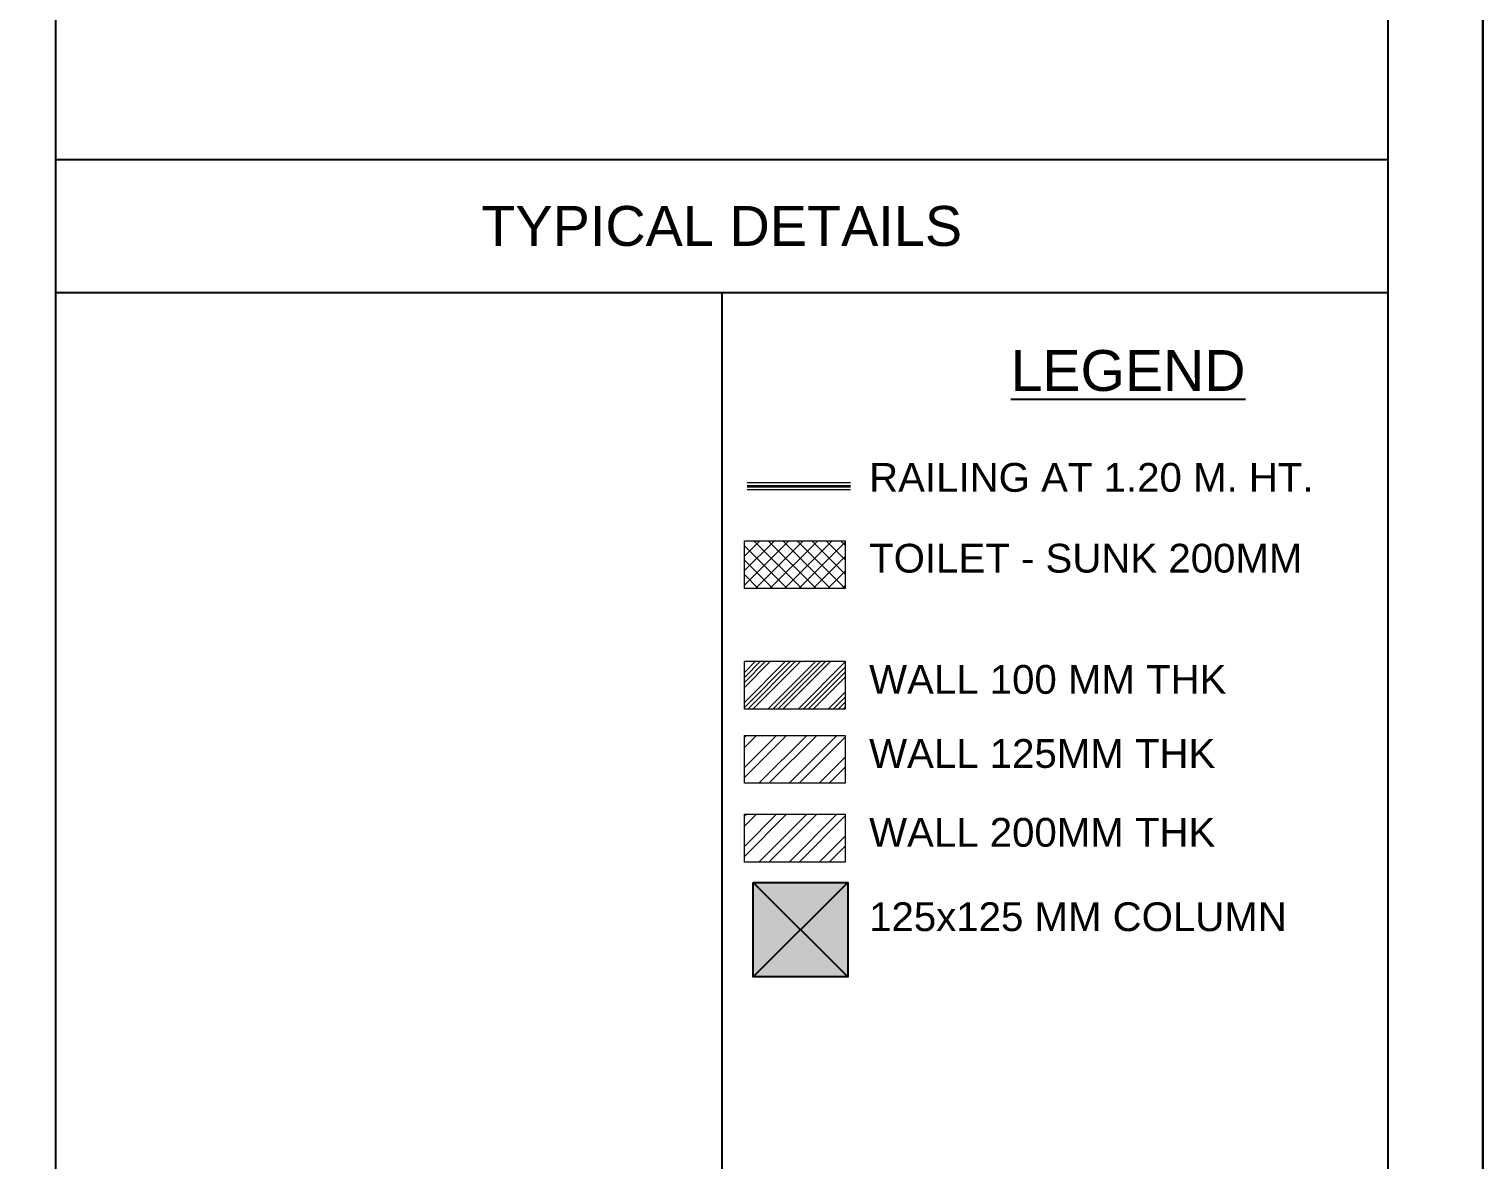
# Model space of a CAD drawing. Header units: metres. Extents: x 494 to 1845, y -666 to 1061.
# Drawn here: x 1753.02 to 1759.93, y 267.71 to 273.09 of the extents above; entities that cross this region are included whole.
import ezdxf
from ezdxf.enums import TextEntityAlignment as Align

# ---------------------------------------------------------------- set-up
doc = ezdxf.new("R2010")
doc.units = ezdxf.units.M
doc.header["$MEASUREMENT"] = 0
for name, color, linetype, lineweight in [('01 WALL', 7, 'Continuous', 25), ('_B', 253, 'Continuous', 5), ('A-Wall Hatch', 8, 'Continuous', 9), ('VDA-HATCH', 8, 'Continuous', 9), ('VDA-RAILING', 25, 'Continuous', 5), ('VDA-WALL', 250, 'Continuous', 25)]:
    doc.layers.add(name, color=color, linetype=linetype, lineweight=lineweight)
doc.layers.add('SHEET', color=7, linetype='Continuous')
doc.styles.add('NAME PLATE', font='arial.ttf')

# ---------------------------------------------------------------- blocks, each defined once
blk = doc.blocks.new('DAFASDFDFA')
h = blk.add_hatch(color=5)
h.dxf.hatch_style = 1
h.paths.add_polyline_path([(-1.5839, 27.0793), (-1.0878, 27.0793), (-1.0878, 26.5832), (-1.5839, 26.5832)])
at = {"layer": 'A-Wall Hatch', "linetype": 'Continuous', "lineweight": 5}
h = blk.add_hatch(dxfattribs=at)
h.set_pattern_fill('ANSI32', color=256, scale=0.298667)
h.set_pattern_definition([(45, (2.023, 27.02112), (-0.079196, 0.079196), []), (45, (2.0758, 27.02112), (-0.079196, 0.079196), [])])
h.paths.add_polyline_path([(-1.6309, 27.8526), (-1.6309, 27.601), (-1.1011, 27.601), (-1.1011, 27.8526)])
h = blk.add_hatch(dxfattribs=at)
h.set_pattern_fill('ANSI32', color=256, scale=0.298667)
h.set_pattern_definition([(45, (2.023, 26.60672), (-0.079196, 0.079196), []), (45, (2.0758, 26.60672), (-0.079196, 0.079196), [])])
h.paths.add_polyline_path([(-1.6309, 27.4382), (-1.6309, 27.1866), (-1.1011, 27.1866), (-1.1011, 27.4382)])
at = {"layer": 'VDA-HATCH'}
h = blk.add_hatch(dxfattribs=at)
h.set_pattern_fill('ANSI37', color=43, scale=0.43008, angle=90)
h.set_pattern_definition([(135, (-17781.6442, 2717.584714), (-0.03801404248, -0.03801404248), []), (225, (-17781.6442, 2717.584714), (0.03801404248, -0.03801404248), [])])
h.paths.add_polyline_path([(-1.6309, 28.8757), (-1.6309, 28.6241), (-1.1011, 28.6241), (-1.1011, 28.8757)])
at = {"layer": 'VDA-HATCH', "lineweight": 0}
h = blk.add_hatch(dxfattribs=at)
h.set_pattern_fill('ANSI34', color=256, scale=0.149333, angle=360)
h.set_pattern_definition([(45, (2.023, 26.57112), (-0.079196, 0.079196), []), (45, (2.0494, 26.57112), (-0.079196, 0.079196), []), (45, (2.0758, 26.57112), (-0.079196, 0.079196), []), (45, (2.1022, 26.57112), (-0.079196, 0.079196), [])])
h.paths.add_polyline_path([(-1.6309, 28.2419), (-1.6309, 27.9903), (-1.1011, 27.9903), (-1.1011, 28.2419)])
for p, q in [((-1.5839, 26.5832), (-1.0878, 27.0793)), ((-1.0878, 26.5832), (-1.5839, 27.0793))]:
    blk.add_line(p, q)
at = {"color": 5}
blk.add_lwpolyline([(-1.5839, 27.0793), (-1.0878, 27.0793), (-1.0878, 26.5832), (-1.5839, 26.5832)], close=True, dxfattribs=at)
at = {"layer": '01 WALL', "linetype": 'Continuous', "lineweight": 5}
for points in [[(-1.6309, 28.2419), (-1.1011, 28.2419), (-1.1011, 27.9903), (-1.6309, 27.9903)], [(-1.6309, 27.8526), (-1.1011, 27.8526), (-1.1011, 27.601), (-1.6309, 27.601)], [(-1.6309, 27.4382), (-1.1011, 27.4382), (-1.1011, 27.1866), (-1.6309, 27.1866)]]:
    blk.add_lwpolyline(points, close=True, dxfattribs=at)
at = {"layer": '_B', "color": 7, "linetype": 'Continuous', "lineweight": 5}
blk.add_lwpolyline([(-1.6309, 28.8757), (-1.1011, 28.8757), (-1.1011, 28.6241), (-1.6309, 28.6241)], close=True, dxfattribs=at)
at = {"layer": 'SHEET'}
for p, q in [((-5.25, 57.9), (-5.25, 0.5)), ((-5.25, 30.88), (1.75, 30.88)), ((-5.25, 30.18), (1.75, 30.18)), ((-1.75, 30.18), (-1.75, 20.4739))]:
    blk.add_line(p, q, dxfattribs=at)
for points in [[(2.25, 58.4), (2.25, 0), (-102.6331, 0), (-102.6331, 58.4)], [(1.75, 57.9), (1.75, 0.5), (-102.1331, 0.5), (-102.1331, 57.9)]]:
    blk.add_lwpolyline(points, close=True, dxfattribs=at)
at = {"layer": 'VDA-RAILING'}
for p, q in [((-1.6165, 29.1812), (-1.0731, 29.1812, -1)), ((-1.6165, 29.1663), (-1.0731, 29.1663, -1)), ((-1.6165, 29.1588), (-1.0731, 29.1588, -1)), ((-1.6165, 29.1439), (-1.0731, 29.1439, -1))]:
    blk.add_line(p, q, dxfattribs=at)
at = {"layer": 'SHEET', "style": 'NAME PLATE'}
blk.add_text('TYPICAL DETAILS', height=0.21, dxfattribs=at).set_placement((-1.75, 30.53), align=Align.MIDDLE_CENTER)
for s, height, p in [('%%ULEGEND', 0.21477, (-0.2313, 29.6628)), ('RAILING AT 1.20 M. HT.', 0.151199, (-0.9753, 29.1328)), ('TOILET - SUNK 200MM', 0.151199, (-0.9753, 28.7081)), ('WALL 100 MM THK ', 0.151199, (-0.9753, 28.071)), ('WALL 125MM THK ', 0.151199, (-0.9753, 27.6817)), ('WALL 200MM THK ', 0.151199, (-0.9753, 27.2673)), ('125x125 MM COLUMN', 0.151199, (-0.9753, 26.8238))]:
    blk.add_text(s, height=height, dxfattribs=at).set_placement(p)

msp = doc.modelspace()

# ---------------------------------------------------------------- linework, layer by layer
at = {"layer": 'VDA-WALL'}
msp.add_lwpolyline([(1664.9913, 244.5134), (1759.9319, 244.5134), (1759.9319, 297.3774), (1664.9913, 297.3774)], close=True, dxfattribs=at)

# ---------------------------------------------------------------- block references
at = {"layer": 'VDA-WALL', "xscale": 0.9052046613064094, "yscale": 0.9052046613064094, "zscale": 0.9052046613064094}
msp.add_blockref('DAFASDFDFA', (1757.8952, 244.5134), dxfattribs=at)

doc.saveas('drawing.dxf')
